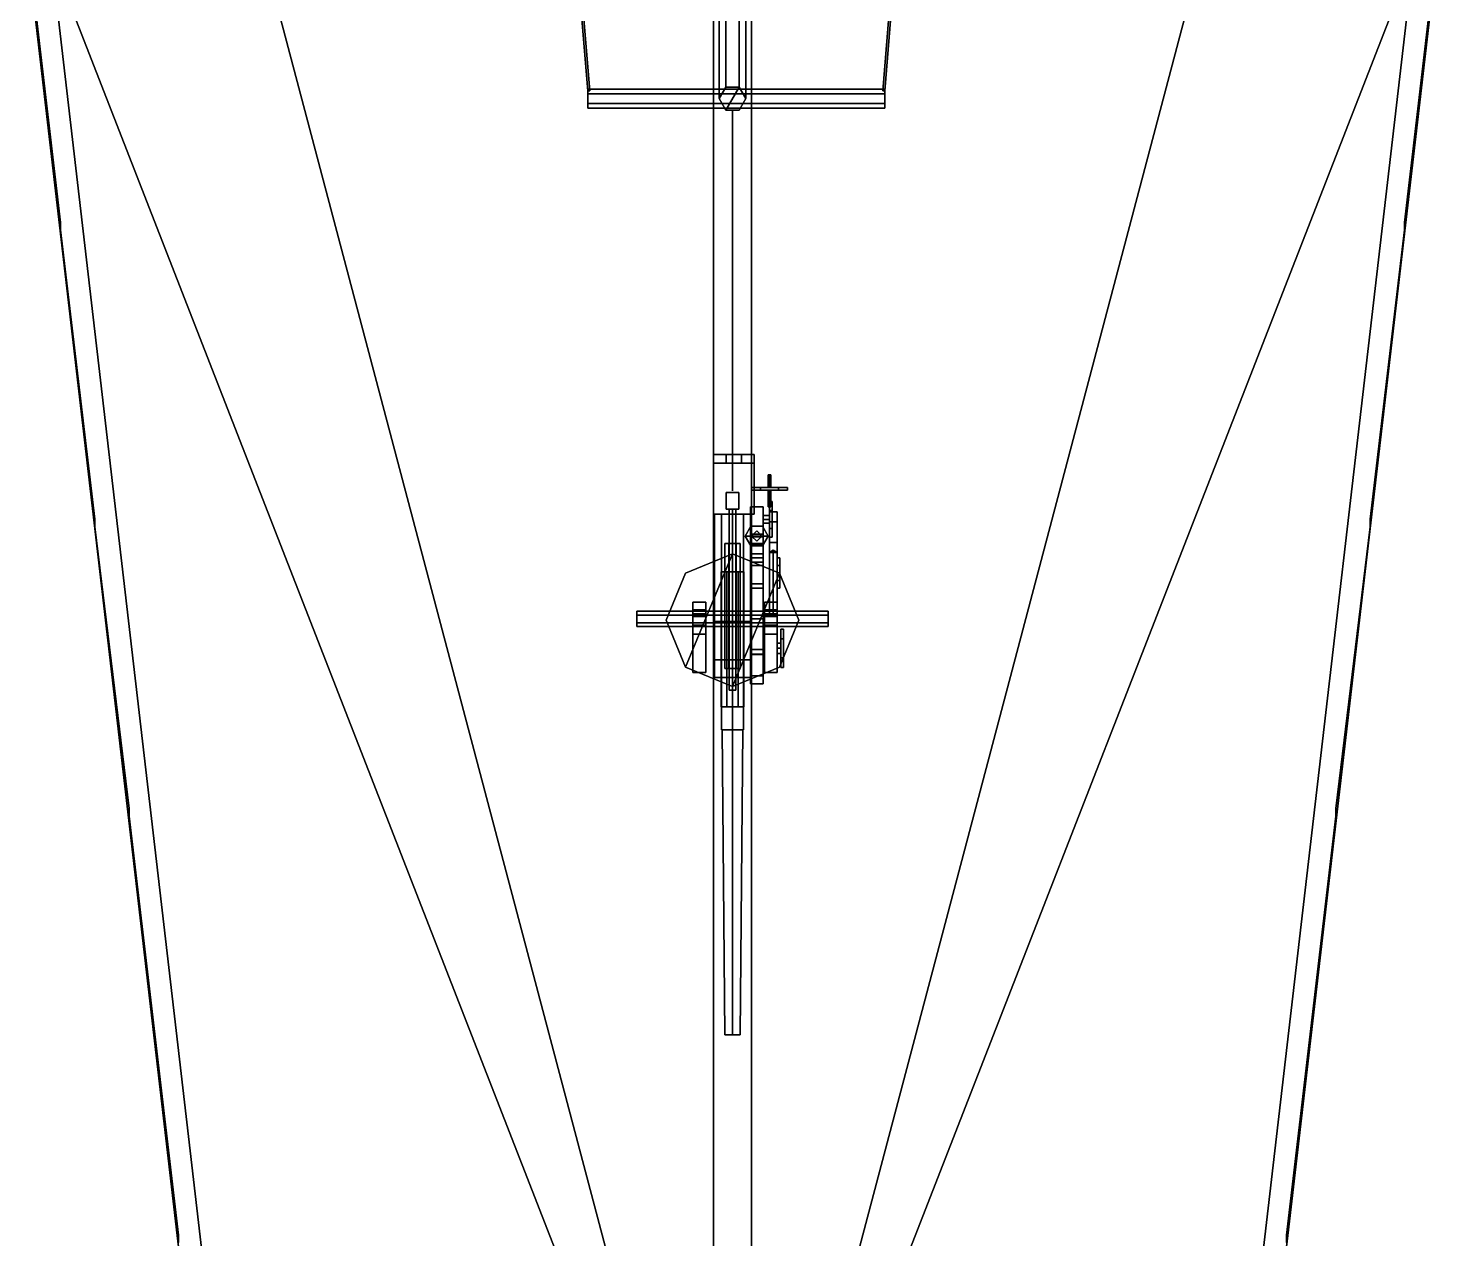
# Model space of a CAD drawing. Header units: millimetres. Extents: x -5 to 5, y -40 to 92.
# Drawn here: x -3.7 to 3.7, y -27.67 to -21.31 of the extents above; entities that cross this region are included whole.
import ezdxf

# ---------------------------------------------------------------- set-up
doc = ezdxf.new("R2010")
doc.units = ezdxf.units.MM
for name, color, linetype in [('flag', 1, 'Continuous'), ('gun', 1, 'Continuous'), ('railings', 6, 'Continuous'), ('sleeve', 5, 'Continuous'), ('turret', 2, 'Continuous')]:
    doc.layers.add(name, color=color, linetype=linetype)

msp = doc.modelspace()

# ---------------------------------------------------------------- linework, layer by layer
for points in [[(-0.76, -21.64, 9.59), (-0.75, -21.64, 9.6), (-1.99, -6.77, 13.7087), (-2, -6.77, 13.7)], [(-0.75, -21.64, 9.58), (-0.76, -21.64, 9.59), (-2, -6.77, 13.7), (-1.99, -6.77, 13.6913)], [(-0.75, -21.64, 9.6), (-0.75, -21.64, 9.58), (-1.99, -6.77, 13.6913), (-1.99, -6.77, 13.7087)], [(0.79, -21.64, 9.59), (0.8, -21.64, 9.6), (2, -6.77, 13.7087), (1.99, -6.77, 13.7)], [(0.8, -21.64, 9.58), (0.79, -21.64, 9.59), (1.99, -6.77, 13.7), (2, -6.77, 13.6913)], [(0.8, -21.64, 9.6), (0.8, -21.64, 9.58), (2, -6.77, 13.6913), (2, -6.77, 13.7087)], [(-3.7, -20.93, 4.28), (-2, -35.53, 4.28), (2, -35.53, 4.28), (3.7, -20.93, 4.28)], [(-3.58, -20.93), (-1.88, -35.53), (-2, -35.53, 4.28), (-3.7, -20.93, 4.28)], [(-3.58, -20.93), (-0.1, -29.86, -1.64), (-0.1, -35.45, -0.67), (-1.88, -35.53)], [(-3.58, -20.93), (-2.39, -21.2, -3.26), (-0.1, -29.86, -1.64), (-3.58, -20.93)], [(0.1, -35.45, -0.67), (0.1, -29.86, -1.64), (3.58, -20.93), (1.88, -35.53)], [(0.1, -29.86, -1.64), (2.39, -21.2, -3.26), (3.58, -20.93)], [(2, -35.53, 4.28), (1.88, -35.53), (3.58, -20.93), (3.7, -20.93, 4.28)], [(-0.035, -21.0594, 4.28), (-0.07, -21.12, 4.28), (-0.07, -21.68, 9.58), (-0.035, -21.6194, 9.58)], [(0.035, -21.0594, 4.28), (-0.035, -21.0594, 4.28), (-0.035, -21.6194, 9.58), (0.035, -21.6194, 9.58)], [(0.07, -21.12, 4.28), (0.035, -21.0594, 4.28), (0.035, -21.6194, 9.58), (0.07, -21.68, 9.58)], [(-0.07, -21.12, 4.28), (-0.035, -21.1806, 4.28), (-0.035, -21.6194, 8.4325), (-0.07, -21.68, 9.58)], [(0.035, -21.1806, 4.28), (0.07, -21.12, 4.28), (0.07, -21.68, 9.58), (0.035, -21.6194, 8.4325)], [(-0.1, -29.86, -1.64), (-2.39, -21.2, -3.26), (-0.1, -21.2, -3.26), (-0.1, -29.86, -1.64)], [(-0.1, -27.85, -3.32), (-0.1, -21.2, -3.26), (0.1, -21.2, -3.26), (0.1, -27.85, -3.32)], [(-0.1, -21.2, -3.26), (-0.1, -21.2, -3.26), (-0.1, -27.85, -3.32), (-0.1, -29.86, -1.64)], [(-0.035, -21.1806, 4.28), (0.035, -21.1806, 4.28), (0.035, -21.6194, 8.4325), (-0.035, -21.6194, 8.4325)], [(0.1, -29.86, -1.64), (0.1, -21.2, -3.26), (2.39, -21.2, -3.26), (0.1, -29.86, -1.64)], [(0.1, -27.85, -3.32), (0.1, -21.2, -3.26), (0.1, -21.2, -3.26), (0.1, -29.86, -1.64)], [(-0.76, -21.63, 9.59), (-0.76, -21.655, 9.6333), (0.8, -21.655, 9.6333), (0.8, -21.63, 9.59)], [(-0.76, -21.655, 9.5467), (-0.76, -21.63, 9.59), (0.8, -21.63, 9.59), (0.8, -21.655, 9.5467)], [(-0.76, -21.63, 9.59), (-0.76, -21.73, 9.59), (-0.76, -21.705, 9.6333), (-0.76, -21.655, 9.6333)], [(-0.76, -21.655, 9.5467), (-0.76, -21.705, 9.5467), (-0.76, -21.73, 9.59), (-0.76, -21.63, 9.59)], [(-0.76, -21.655, 9.6333), (-0.76, -21.705, 9.6333), (0.8, -21.705, 9.6333), (0.8, -21.655, 9.6333)], [(-0.76, -21.705, 9.5467), (-0.76, -21.655, 9.5467), (0.8, -21.655, 9.5467), (0.8, -21.705, 9.5467)], [(-0.035, -21.6194, 4.28), (-0.07, -21.68, 4.28), (-0.07, -21.68, 9.93), (-0.035, -21.6194, 9.93)], [(-0.035, -21.6194, 9.93), (-0.07, -21.68, 9.93), (-0.035, -21.7406, 9.93), (0.035, -21.6194, 9.93)], [(-0.07, -21.68, 4.28), (-0.035, -21.7406, 4.28), (-0.035, -21.7406, 9.93), (-0.07, -21.68, 9.93)], [(0.035, -21.6194, 4.28), (-0.035, -21.6194, 4.28), (-0.035, -21.6194, 9.93), (0.035, -21.6194, 9.93)], [(0.035, -21.6194, 9.93), (-0.035, -21.7406, 9.93), (0.035, -21.7406, 9.93), (0.07, -21.68, 9.93)], [(0.07, -21.68, 4.28), (0.035, -21.6194, 4.28), (0.035, -21.6194, 9.93), (0.07, -21.68, 9.93)], [(0.035, -21.7406, 4.28), (0.07, -21.68, 4.28), (0.07, -21.68, 9.93), (0.035, -21.7406, 9.93)], [(0.8, -21.655, 9.6333), (0.8, -21.705, 9.6333), (0.8, -21.73, 9.59), (0.8, -21.63, 9.59)], [(0.8, -21.63, 9.59), (0.8, -21.73, 9.59), (0.8, -21.705, 9.5467), (0.8, -21.655, 9.5467)], [(-0.76, -21.705, 9.6333), (-0.76, -21.73, 9.59), (0.8, -21.73, 9.59), (0.8, -21.705, 9.6333)], [(-0.76, -21.73, 9.59), (-0.76, -21.705, 9.5467), (0.8, -21.705, 9.5467), (0.8, -21.73, 9.59)], [(-0.035, -21.7406, 4.28), (0.035, -21.7406, 4.28), (0.035, -21.7406, 9.93), (-0.035, -21.7406, 9.93)]]:
    msp.add_3dface(points)
at = {"layer": 'flag'}
for points in [[(0, -22.74, 8.25), (0, -21.74, 8.37), (0, -21.74, 9.59), (0, -22.74, 9.52)], [(0, -22.74, 9.52), (0, -21.74, 9.59), (0, -21.74, 8.37), (0, -22.74, 8.25)], [(0, -23.74, 9.5), (0, -22.74, 9.52), (0, -22.74, 8.25), (0, -23.74, 8.29)], [(0, -23.74, 8.29), (0, -22.74, 8.25), (0, -22.74, 9.52), (0, -23.74, 9.5)]]:
    msp.add_3dface(points, dxfattribs=at)
at = {"layer": 'gun'}
for points in [[(-0.0335, -23.549, 5.5798), (-0.1005, -23.549, 5.5798), (-0.1005, -23.5959, 5.5999), (-0.0335, -23.5959, 5.5999)], [(-0.1005, -23.8639, 5.3855), (-0.1005, -23.549, 5.3855), (0.1139, -23.549, 5.3855), (0.1139, -23.8639, 5.3855)], [(-0.1005, -23.5959, 5.5999), (-0.1005, -23.549, 5.5798), (-0.1005, -23.549, 5.3855), (-0.1005, -23.5959, 5.3855)], [(-0.0335, -23.549, 5.3855), (-0.1005, -23.549, 5.3855), (-0.1005, -23.549, 5.5798), (-0.0335, -23.549, 5.5798)], [(0.1139, -23.5959, 5.5999), (-0.1005, -23.5959, 5.5999), (-0.1005, -23.8639, 5.5999), (0.1139, -23.8639, 5.5999)], [(-0.1005, -23.8639, 5.5999), (-0.1005, -23.5959, 5.5999), (-0.1005, -23.5959, 5.3855), (-0.1005, -23.8639, 5.3855)], [(0.0469, -23.549, 5.4123), (-0.0335, -23.549, 5.4123), (-0.0335, -23.5959, 5.4123), (0.0469, -23.5959, 5.4123)], [(0.0469, -23.549, 5.3855), (-0.0335, -23.549, 5.3855), (-0.0335, -23.549, 5.4123), (0.0469, -23.549, 5.4123)], [(-0.0335, -23.5959, 5.4123), (-0.0335, -23.549, 5.4123), (-0.0335, -23.549, 5.5798), (-0.0335, -23.5959, 5.5999)], [(0.0469, -23.5959, 5.4123), (-0.0335, -23.5959, 5.4123), (-0.0335, -23.5959, 5.5999), (0.0469, -23.5959, 5.5999)], [(0.1139, -23.549, 5.5798), (0.0469, -23.549, 5.5798), (0.0469, -23.5959, 5.5999), (0.1139, -23.5959, 5.5999)], [(0.0469, -23.5959, 5.5999), (0.0469, -23.549, 5.5798), (0.0469, -23.549, 5.4123), (0.0469, -23.5959, 5.4123)], [(0.1139, -23.549, 5.3855), (0.0469, -23.549, 5.3855), (0.0469, -23.549, 5.5798), (0.1139, -23.549, 5.5798)], [(0.1139, -23.5959, 5.3855), (0.1139, -23.549, 5.3855), (0.1139, -23.549, 5.5798), (0.1139, -23.5959, 5.5999)], [(0.1139, -23.8639, 5.3855), (0.1139, -23.5959, 5.3855), (0.1139, -23.5959, 5.5999), (0.1139, -23.8639, 5.5999)], [(-0.0335, -23.8371, 5.2984), (-0.0335, -23.75, 5.2984), (0.0335, -23.75, 5.2984), (0.0335, -23.8371, 5.2984)], [(-0.0335, -23.75, 5.3855), (-0.0335, -23.75, 5.2984), (-0.0335, -23.8371, 5.2984), (-0.0335, -23.8371, 5.3855)], [(0.0335, -23.75, 5.3855), (0.0335, -23.75, 5.2984), (-0.0335, -23.75, 5.2984), (-0.0335, -23.75, 5.3855)], [(0.0335, -23.8371, 5.2984), (0.0335, -23.75, 5.2984), (0.0335, -23.75, 5.3855), (0.0335, -23.8371, 5.3855)], [(0.1139, -23.8639, 5.5999), (-0.1005, -23.8639, 5.5999), (-0.1005, -23.8639, 5.3855), (0.1139, -23.8639, 5.3855)], [(-0.058, -24.9962, 5.5262), (0, -24.9962, 5.5597), (0, -23.8639, 5.5597), (-0.058, -23.8639, 5.5262)], [(-0.058, -24.9962, 5.4592), (-0.058, -24.9962, 5.5262), (-0.058, -23.8639, 5.5262), (-0.058, -23.8639, 5.4592)], [(0, -24.9962, 5.4257), (-0.058, -24.9962, 5.4592), (-0.058, -23.8639, 5.4592), (0, -23.8639, 5.4257)], [(-0.0335, -23.8371, 5.3855), (-0.0335, -23.8371, 5.2984), (0.0335, -23.8371, 5.2984), (0.0335, -23.8371, 5.3855)], [(0, -24.7885, 5.3219), (-0.0168, -24.7885, 5.3386), (-0.0168, -23.8371, 5.3386), (0, -23.8371, 5.3219)], [(-0.0168, -24.7885, 5.3386), (0, -24.7885, 5.3554), (0, -23.8371, 5.3554), (-0.0168, -23.8371, 5.3386)], [(0.0167, -24.7885, 5.3386), (0, -24.7885, 5.3219), (0, -23.8371, 5.3219), (0.0167, -23.8371, 5.3386)], [(0, -24.7885, 5.3554), (0.0167, -24.7885, 5.3386), (0.0167, -23.8371, 5.3386), (0, -23.8371, 5.3554)], [(0.058, -24.9962, 5.4592), (0, -24.9962, 5.4257), (0, -23.8639, 5.4257), (0.058, -23.8639, 5.4592)], [(0, -24.9962, 5.5597), (0.058, -24.9962, 5.5262), (0.058, -23.8639, 5.5262), (0, -23.8639, 5.5597)], [(0.058, -24.9962, 5.5262), (0.058, -24.9962, 5.4592), (0.058, -23.8639, 5.4592), (0.058, -23.8639, 5.5262)], [(-0.058, -24.9962, 5.5262), (0.058, -24.9962, 5.4592), (0.058, -24.9962, 5.5262), (0, -24.9962, 5.5597)], [(-0.058, -24.9962, 5.4592), (0, -24.9962, 5.4257), (0.058, -24.9962, 5.4592), (-0.058, -24.9962, 5.5262)], [(-0.0406, -26.5975, 5.5162), (0, -26.5975, 5.5396), (0, -24.9962, 5.5564), (-0.0551, -24.9962, 5.5245)], [(-0.0406, -26.5975, 5.4692), (-0.0406, -26.5975, 5.5162), (-0.0551, -24.9962, 5.5245), (-0.0551, -24.9962, 5.4609)], [(0, -26.5975, 5.4458), (-0.0406, -26.5975, 5.4692), (-0.0551, -24.9962, 5.4609), (0, -24.9962, 5.4291)], [(0, -26.5975, 5.5396), (0.0406, -26.5975, 5.5162), (0.0551, -24.9962, 5.5245), (0, -24.9962, 5.5564)], [(0.0406, -26.5975, 5.4693), (0, -26.5975, 5.4458), (0, -24.9962, 5.4291), (0.0551, -24.9962, 5.4609)], [(0.0406, -26.5975, 5.5162), (0.0406, -26.5975, 5.4693), (0.0551, -24.9962, 5.4609), (0.0551, -24.9962, 5.5245)], [(-0.0406, -26.5975, 5.4692), (0, -26.5975, 5.4458), (0.0406, -26.5975, 5.4693), (-0.0406, -26.5975, 5.5162)], [(-0.0406, -26.5975, 5.5162), (0.0406, -26.5975, 5.4693), (0.0406, -26.5975, 5.5162), (0, -26.5975, 5.5396)]]:
    msp.add_3dface(points, dxfattribs=at)
at = {"layer": 'railings'}
for points in [[(-3.69, -20.97, 5.01), (-3.69, -20.97, 5.05), (-3.53, -22.33, 5.05), (-3.53, -22.33, 5.01)], [(-3.53, -22.33, 5.01), (-3.53, -22.33, 5.05), (-3.69, -20.97, 5.05), (-3.69, -20.97, 5.01)], [(-3.53, -22.33, 4.62), (-3.53, -22.33, 4.66), (-3.69, -20.97, 4.66), (-3.69, -20.97, 4.62)], [(-3.69, -20.97, 4.62), (-3.69, -20.97, 4.66), (-3.53, -22.33, 4.66), (-3.53, -22.33, 4.62)], [(3.53, -22.33, 5.01), (3.53, -22.33, 5.05), (3.69, -20.97, 5.05), (3.69, -20.97, 5.01)], [(3.69, -20.97, 5.01), (3.69, -20.97, 5.05), (3.53, -22.33, 5.05), (3.53, -22.33, 5.01)], [(3.69, -20.97, 4.62), (3.69, -20.97, 4.66), (3.53, -22.33, 4.66), (3.53, -22.33, 4.62)], [(3.53, -22.33, 4.62), (3.53, -22.33, 4.66), (3.69, -20.97, 4.66), (3.69, -20.97, 4.62)], [(-3.53, -22.37, 4.28), (-3.53, -22.33, 4.28), (-3.53, -22.33, 5.05), (-3.53, -22.37, 5.05)], [(-3.53, -22.37, 5.05), (-3.53, -22.33, 5.05), (-3.53, -22.33, 4.28), (-3.53, -22.37, 4.28)], [(3.53, -22.37, 5.05), (3.53, -22.33, 5.05), (3.53, -22.33, 4.28), (3.53, -22.37, 4.28)], [(3.53, -22.37, 4.28), (3.53, -22.33, 4.28), (3.53, -22.33, 5.05), (3.53, -22.37, 5.05)], [(-3.35, -23.89, 5.01), (-3.35, -23.89, 5.05), (-3.53, -22.37, 5.05), (-3.53, -22.37, 5.01)], [(-3.53, -22.37, 5.01), (-3.53, -22.37, 5.05), (-3.35, -23.89, 5.05), (-3.35, -23.89, 5.01)], [(-3.53, -22.37, 4.62), (-3.53, -22.37, 4.66), (-3.35, -23.89, 4.66), (-3.35, -23.89, 4.62)], [(-3.35, -23.89, 4.62), (-3.35, -23.89, 4.66), (-3.53, -22.37, 4.66), (-3.53, -22.37, 4.62)], [(3.53, -22.37, 5.01), (3.53, -22.37, 5.05), (3.35, -23.89, 5.05), (3.35, -23.89, 5.01)], [(3.35, -23.89, 5.01), (3.35, -23.89, 5.05), (3.53, -22.37, 5.05), (3.53, -22.37, 5.01)], [(3.35, -23.89, 4.62), (3.35, -23.89, 4.66), (3.53, -22.37, 4.66), (3.53, -22.37, 4.62)], [(3.53, -22.37, 4.62), (3.53, -22.37, 4.66), (3.35, -23.89, 4.66), (3.35, -23.89, 4.62)], [(-3.35, -23.93, 5.05), (-3.35, -23.89, 5.05), (-3.35, -23.89, 4.28), (-3.35, -23.93, 4.28)], [(-3.35, -23.93, 4.28), (-3.35, -23.89, 4.28), (-3.35, -23.89, 5.05), (-3.35, -23.93, 5.05)], [(3.35, -23.93, 4.28), (3.35, -23.89, 4.28), (3.35, -23.89, 5.05), (3.35, -23.93, 5.05)], [(3.35, -23.93, 5.05), (3.35, -23.89, 5.05), (3.35, -23.89, 4.28), (3.35, -23.93, 4.28)], [(-3.35, -23.93, 5.01), (-3.35, -23.93, 5.05), (-3.17, -25.41, 5.05), (-3.17, -25.41, 5.01)], [(-3.17, -25.41, 5.01), (-3.17, -25.41, 5.05), (-3.35, -23.93, 5.05), (-3.35, -23.93, 5.01)], [(-3.17, -25.41, 4.62), (-3.17, -25.41, 4.66), (-3.35, -23.93, 4.66), (-3.35, -23.93, 4.62)], [(-3.35, -23.93, 4.62), (-3.35, -23.93, 4.66), (-3.17, -25.41, 4.66), (-3.17, -25.41, 4.62)], [(3.17, -25.41, 5.01), (3.17, -25.41, 5.05), (3.35, -23.93, 5.05), (3.35, -23.93, 5.01)], [(3.35, -23.93, 5.01), (3.35, -23.93, 5.05), (3.17, -25.41, 5.05), (3.17, -25.41, 5.01)], [(3.35, -23.93, 4.62), (3.35, -23.93, 4.66), (3.17, -25.41, 4.66), (3.17, -25.41, 4.62)], [(3.17, -25.41, 4.62), (3.17, -25.41, 4.66), (3.35, -23.93, 4.66), (3.35, -23.93, 4.62)], [(-3.17, -25.45, 4.28), (-3.17, -25.41, 4.28), (-3.17, -25.41, 5.05), (-3.17, -25.45, 5.05)], [(-3.17, -25.45, 5.05), (-3.17, -25.41, 5.05), (-3.17, -25.41, 4.28), (-3.17, -25.45, 4.28)], [(-3.17, -25.45, 5.01), (-3.17, -25.45, 5.05), (-2.91, -27.65, 5.05), (-2.91, -27.65, 5.01)], [(-2.91, -27.65, 5.01), (-2.91, -27.65, 5.05), (-3.17, -25.45, 5.05), (-3.17, -25.45, 5.01)], [(-2.91, -27.65, 4.62), (-2.91, -27.65, 4.66), (-3.17, -25.45, 4.66), (-3.17, -25.45, 4.62)], [(-3.17, -25.45, 4.62), (-3.17, -25.45, 4.66), (-2.91, -27.65, 4.66), (-2.91, -27.65, 4.62)], [(2.91, -27.65, 5.01), (2.91, -27.65, 5.05), (3.17, -25.45, 5.05), (3.17, -25.45, 5.01)], [(3.17, -25.45, 5.01), (3.17, -25.45, 5.05), (2.91, -27.65, 5.05), (2.91, -27.65, 5.01)], [(3.17, -25.45, 4.62), (3.17, -25.45, 4.66), (2.91, -27.65, 4.66), (2.91, -27.65, 4.62)], [(2.91, -27.65, 4.62), (2.91, -27.65, 4.66), (3.17, -25.45, 4.66), (3.17, -25.45, 4.62)], [(3.17, -25.45, 5.05), (3.17, -25.41, 5.05), (3.17, -25.41, 4.28), (3.17, -25.45, 4.28)], [(3.17, -25.45, 4.28), (3.17, -25.41, 4.28), (3.17, -25.41, 5.05), (3.17, -25.45, 5.05)], [(-2.91, -27.69, 5.05), (-2.91, -27.65, 5.05), (-2.91, -27.65, 4.28), (-2.91, -27.69, 4.28)], [(-2.91, -27.69, 4.28), (-2.91, -27.65, 4.28), (-2.91, -27.65, 5.05), (-2.91, -27.69, 5.05)], [(2.91, -27.69, 4.28), (2.91, -27.65, 4.28), (2.91, -27.65, 5.05), (2.91, -27.69, 5.05)], [(2.91, -27.69, 5.05), (2.91, -27.65, 5.05), (2.91, -27.65, 4.28), (2.91, -27.69, 4.28)]]:
    msp.add_3dface(points, dxfattribs=at)
at = {"layer": 'sleeve'}
for points in [[(0.1943, -23.6562, 5.7004), (0.201, -23.6562, 5.6937), (0.1943, -23.6562, 5.687), (0.1876, -23.6562, 5.6937)], [(0.1943, -23.7232, 5.687), (0.1876, -23.7232, 5.6937), (0.1876, -23.6562, 5.6937), (0.1943, -23.6562, 5.687)], [(0.1876, -23.7232, 5.6937), (0.1943, -23.7232, 5.7004), (0.1943, -23.6562, 5.7004), (0.1876, -23.6562, 5.6937)], [(0.201, -23.7232, 5.6937), (0.1943, -23.7232, 5.687), (0.1943, -23.6562, 5.687), (0.201, -23.6562, 5.6937)], [(0.1943, -23.7232, 5.7004), (0.201, -23.7232, 5.6937), (0.201, -23.6562, 5.6937), (0.1943, -23.6562, 5.7004)], [(0.1005, -23.7232, 5.6267), (0.2881, -23.7232, 5.6267), (0.2412, -23.7232, 5.5455), (0.1474, -23.7232, 5.5455)], [(0.1474, -23.7232, 5.7079), (0.2412, -23.7232, 5.7079), (0.2881, -23.7232, 5.6267), (0.1005, -23.7232, 5.6267)], [(0.1474, -23.7366, 5.5455), (0.1005, -23.7366, 5.6267), (0.1005, -23.7232, 5.6267), (0.1474, -23.7232, 5.5455)], [(0.1005, -23.7366, 5.6267), (0.1474, -23.7366, 5.7079), (0.1474, -23.7232, 5.7079), (0.1005, -23.7232, 5.6267)], [(0.1474, -23.7366, 5.5455), (0.2412, -23.7366, 5.5455), (0.2881, -23.7366, 5.6267), (0.1005, -23.7366, 5.6267)], [(0.1005, -23.7366, 5.6267), (0.2881, -23.7366, 5.6267), (0.2412, -23.7366, 5.7079), (0.1474, -23.7366, 5.7079)], [(0.2412, -23.7366, 5.5455), (0.1474, -23.7366, 5.5455), (0.1474, -23.7232, 5.5455), (0.2412, -23.7232, 5.5455)], [(0.1474, -23.7366, 5.7079), (0.2412, -23.7366, 5.7079), (0.2412, -23.7232, 5.7079), (0.1474, -23.7232, 5.7079)], [(0.1943, -23.8237, 5.62), (0.1876, -23.8237, 5.6267), (0.1876, -23.7366, 5.6267), (0.1943, -23.7366, 5.62)], [(0.1876, -23.8237, 5.6267), (0.1943, -23.8237, 5.6334), (0.1943, -23.7366, 5.6334), (0.1876, -23.7366, 5.6267)], [(0.201, -23.8237, 5.6267), (0.1943, -23.8237, 5.62), (0.1943, -23.7366, 5.62), (0.201, -23.7366, 5.6267)], [(0.1943, -23.8237, 5.6334), (0.201, -23.8237, 5.6267), (0.201, -23.7366, 5.6267), (0.1943, -23.7366, 5.6334)], [(0.2881, -23.7366, 5.6267), (0.2412, -23.7366, 5.5455), (0.2412, -23.7232, 5.5455), (0.2881, -23.7232, 5.6267)], [(0.2412, -23.7366, 5.7079), (0.2881, -23.7366, 5.6267), (0.2881, -23.7232, 5.6267), (0.2412, -23.7232, 5.7079)], [(0.1608, -24.0917, 5.6602), (0.1608, -23.8237, 5.6602), (0.0938, -23.8237, 5.6602), (0.0938, -24.0917, 5.6602)], [(0.1608, -23.8237, 5.6602), (0.1608, -23.8237, 5.5195), (0.0938, -23.8237, 5.5195), (0.0938, -23.8237, 5.6602)], [(0.0938, -24.0917, 5.5195), (0.0938, -23.8237, 5.5195), (0.1608, -23.8237, 5.5195), (0.1608, -24.0917, 5.5195)], [(0.0938, -23.8237, 5.6602), (0.0938, -23.8237, 5.5195), (0.0938, -24.0917, 5.5195), (0.0938, -24.0917, 5.6602)], [(0.1608, -24.0917, 5.5195), (0.1608, -23.8237, 5.5195), (0.1608, -23.8237, 5.6602), (0.1608, -24.0917, 5.6602)], [(0.1943, -23.8438, 5.5053), (0.1943, -23.9376, 5.5053), (0.1943, -23.9845, 5.5865), (0.1943, -23.7969, 5.5865)], [(0.1943, -23.7969, 5.5865), (0.1943, -23.9845, 5.5865), (0.1943, -23.9376, 5.6677), (0.1943, -23.8438, 5.6677)], [(0.1943, -23.8438, 5.5053), (0.1943, -23.7969, 5.5865), (0.2077, -23.7969, 5.5865), (0.2077, -23.8438, 5.5053)], [(0.1943, -23.7969, 5.5865), (0.1943, -23.8438, 5.6677), (0.2077, -23.8438, 5.6677), (0.2077, -23.7969, 5.5865)], [(0.2077, -23.7969, 5.5865), (0.2077, -23.9845, 5.5865), (0.2077, -23.9376, 5.5053), (0.2077, -23.8438, 5.5053)], [(0.2077, -23.8438, 5.6677), (0.2077, -23.9376, 5.6677), (0.2077, -23.9845, 5.5865), (0.2077, -23.7969, 5.5865)], [(-0.0938, -23.8639, 5.5865), (-0.0938, -23.8639, 5.3654), (-0.0938, -24.7215, 5.3654), (-0.0938, -24.7215, 5.5865)], [(-0.0938, -24.7215, 5.3654), (-0.0938, -23.8639, 5.3654), (0.0938, -23.8639, 5.3654), (0.0938, -24.7215, 5.3654)], [(0.0938, -24.4267, 5.5865), (0.0938, -23.8639, 5.5865), (-0.0938, -23.8639, 5.5865), (-0.0938, -24.4267, 5.5865)], [(0.0938, -23.8639, 5.5865), (0.0938, -23.8639, 5.3654), (-0.0938, -23.8639, 5.3654), (-0.0938, -23.8639, 5.5865)], [(0.0938, -24.7215, 5.3654), (0.0938, -23.8639, 5.3654), (0.0938, -23.8639, 5.5865), (0.0938, -24.7215, 5.5865)], [(0.1608, -23.8907, 5.5664), (0.1608, -23.8706, 5.5865), (0.1943, -23.8706, 5.5865), (0.1943, -23.8907, 5.5664)], [(0.1608, -23.8706, 5.5865), (0.1608, -23.8907, 5.6066), (0.1943, -23.8907, 5.6066), (0.1943, -23.8706, 5.5865)], [(0.1608, -23.9108, 5.5865), (0.1608, -23.8907, 5.5664), (0.1943, -23.8907, 5.5664), (0.1943, -23.9108, 5.5865)], [(0.1608, -23.8907, 5.6066), (0.1608, -23.9108, 5.5865), (0.1943, -23.9108, 5.5865), (0.1943, -23.8907, 5.6066)], [(0.1943, -23.9376, 5.5053), (0.1943, -23.8438, 5.5053), (0.2077, -23.8438, 5.5053), (0.2077, -23.9376, 5.5053)], [(0.1943, -23.8438, 5.6677), (0.1943, -23.9376, 5.6677), (0.2077, -23.9376, 5.6677), (0.2077, -23.8438, 5.6677)], [(0.1574, -23.9256, 5.8277), (0.0971, -23.9256, 5.8277), (0.067, -23.9778, 5.8277), (0.1876, -23.9778, 5.8277)], [(0.1876, -23.9778, 5.7205), (0.067, -23.9778, 5.7205), (0.0971, -23.9256, 5.7205), (0.1574, -23.9256, 5.7205)], [(0.0971, -23.9256, 5.7205), (0.067, -23.9778, 5.7205), (0.067, -23.9778, 5.8277), (0.0971, -23.9256, 5.8277)], [(0.1574, -23.9256, 5.7205), (0.0971, -23.9256, 5.7205), (0.0971, -23.9256, 5.8277), (0.1574, -23.9256, 5.8277)], [(0.1273, -23.951, 5.6602), (0.1005, -23.9778, 5.6602), (0.1005, -23.9778, 5.7205), (0.1273, -23.951, 5.7205)], [(0.1541, -23.9778, 5.6602), (0.1273, -23.951, 5.6602), (0.1273, -23.951, 5.7205), (0.1541, -23.9778, 5.7205)], [(0.1876, -23.9778, 5.7205), (0.1574, -23.9256, 5.7205), (0.1574, -23.9256, 5.8277), (0.1876, -23.9778, 5.8277)], [(0.1943, -23.9845, 5.5865), (0.1943, -23.9376, 5.5053), (0.2077, -23.9376, 5.5053), (0.2077, -23.9845, 5.5865)], [(0.1943, -23.9376, 5.6677), (0.1943, -23.9845, 5.5865), (0.2077, -23.9845, 5.5865), (0.2077, -23.9376, 5.6677)], [(-0.0201, -24.6746, 5.8063), (-0.0402, -24.6746, 5.8411), (-0.0402, -24.018, 5.8411), (-0.0201, -24.018, 5.8063)], [(-0.0402, -24.6746, 5.8411), (-0.0201, -24.6746, 5.8759), (-0.0201, -24.018, 5.8759), (-0.0402, -24.018, 5.8411)], [(-0.0402, -24.018, 5.8411), (0.0402, -24.018, 5.8411), (0.0201, -24.018, 5.8063), (-0.0201, -24.018, 5.8063)], [(-0.0201, -24.018, 5.8759), (0.0201, -24.018, 5.8759), (0.0402, -24.018, 5.8411), (-0.0402, -24.018, 5.8411)], [(0.0201, -24.6746, 5.8063), (-0.0201, -24.6746, 5.8063), (-0.0201, -24.018, 5.8063), (0.0201, -24.018, 5.8063)], [(-0.0201, -24.6746, 5.8759), (0.0201, -24.6746, 5.8759), (0.0201, -24.018, 5.8759), (-0.0201, -24.018, 5.8759)], [(0.0402, -24.6746, 5.8411), (0.0201, -24.6746, 5.8063), (0.0201, -24.018, 5.8063), (0.0402, -24.018, 5.8411)], [(0.0201, -24.6746, 5.8759), (0.0402, -24.6746, 5.8411), (0.0402, -24.018, 5.8411), (0.0201, -24.018, 5.8759)], [(0.1876, -23.9778, 5.8277), (0.067, -23.9778, 5.8277), (0.0971, -24.03, 5.8277), (0.1574, -24.03, 5.8277)], [(0.1574, -24.03, 5.7205), (0.0971, -24.03, 5.7205), (0.067, -23.9778, 5.7205), (0.1876, -23.9778, 5.7205)], [(0.067, -23.9778, 5.7205), (0.0971, -24.03, 5.7205), (0.0971, -24.03, 5.8277), (0.067, -23.9778, 5.8277)], [(0.0938, -24.1319, 5.7138), (0.0938, -24.018, 5.7272), (0.1608, -24.018, 5.7272), (0.1608, -24.1319, 5.7138)], [(0.1608, -24.1319, 5.7607), (0.1608, -24.018, 5.8009), (0.0938, -24.018, 5.8009), (0.0938, -24.1319, 5.7607)], [(0.0938, -24.018, 5.8009), (0.0938, -24.018, 5.7272), (0.0938, -24.1319, 5.7138), (0.0938, -24.1319, 5.7607)], [(0.0971, -24.03, 5.7205), (0.1574, -24.03, 5.7205), (0.1574, -24.03, 5.8277), (0.0971, -24.03, 5.8277)], [(0.1005, -23.9778, 5.6602), (0.1273, -24.0046, 5.6602), (0.1273, -24.0046, 5.7205), (0.1005, -23.9778, 5.7205)], [(0.1273, -24.0046, 5.6602), (0.1541, -23.9778, 5.6602), (0.1541, -23.9778, 5.7205), (0.1273, -24.0046, 5.7205)], [(0.1574, -24.03, 5.7205), (0.1876, -23.9778, 5.7205), (0.1876, -23.9778, 5.8277), (0.1574, -24.03, 5.8277)], [(0.1608, -24.1319, 5.7138), (0.1608, -24.018, 5.7272), (0.1608, -24.018, 5.8009), (0.1608, -24.1319, 5.7607)], [(0.0938, -24.0917, 5.6602), (0.0938, -24.0917, 5.5195), (0.1608, -24.0917, 5.5195), (0.1608, -24.0917, 5.6602)], [(-0.0302, -24.8756, 5.2864), (-0.0603, -24.8756, 5.3386), (-0.0603, -24.1654, 5.3386), (-0.0302, -24.1654, 5.2864)], [(-0.0603, -24.8756, 5.3386), (-0.0302, -24.8756, 5.3908), (-0.0302, -24.1654, 5.3908), (-0.0603, -24.1654, 5.3386)], [(0.0603, -24.1654, 5.3386), (-0.0603, -24.1654, 5.3386), (-0.0302, -24.1654, 5.3908), (0.0301, -24.1654, 5.3908)], [(0.0301, -24.1654, 5.2864), (-0.0302, -24.1654, 5.2864), (-0.0603, -24.1654, 5.3386), (0.0603, -24.1654, 5.3386)], [(0.0301, -24.8756, 5.2864), (-0.0302, -24.8756, 5.2864), (-0.0302, -24.1654, 5.2864), (0.0301, -24.1654, 5.2864)], [(-0.0302, -24.8756, 5.3908), (0.0301, -24.8756, 5.3908), (0.0301, -24.1654, 5.3908), (-0.0302, -24.1654, 5.3908)], [(0.0603, -24.8756, 5.3386), (0.0301, -24.8756, 5.2864), (0.0301, -24.1654, 5.2864), (0.0603, -24.1654, 5.3386)], [(0.0301, -24.8756, 5.3908), (0.0603, -24.8756, 5.3386), (0.0603, -24.1654, 5.3386), (0.0301, -24.1654, 5.3908)], [(0.1608, -24.6009, 5.7004), (0.1608, -24.1319, 5.7607), (0.0938, -24.1319, 5.7607), (0.0938, -24.6009, 5.7004)], [(0.0938, -24.1319, 5.7607), (0.0938, -24.1319, 5.7138), (0.0938, -24.4535, 5.6602), (0.0938, -24.6009, 5.7004)], [(0.0938, -24.4535, 5.6602), (0.0938, -24.1319, 5.7138), (0.1608, -24.1319, 5.7138), (0.1608, -24.4535, 5.6602)], [(0.1608, -24.4535, 5.6602), (0.1608, -24.1319, 5.7138), (0.1608, -24.1319, 5.7607), (0.1608, -24.6009, 5.7004)], [(-0.5025, -24.3932, 5.4646), (-0.5025, -24.4334, 5.4646), (-0.5025, -24.4535, 5.4994), (-0.5025, -24.3731, 5.4994)], [(-0.5025, -24.3731, 5.4994), (-0.5025, -24.4535, 5.4994), (-0.5025, -24.4334, 5.5342), (-0.5025, -24.3932, 5.5342)], [(-0.5025, -24.3932, 5.4646), (-0.5025, -24.3731, 5.4994), (0.5025, -24.3731, 5.4994), (0.5025, -24.3932, 5.4646)], [(-0.5025, -24.3731, 5.4994), (-0.5025, -24.3932, 5.5342), (0.5025, -24.3932, 5.5342), (0.5025, -24.3731, 5.4994)], [(-0.5025, -24.4334, 5.4646), (-0.5025, -24.3932, 5.4646), (0.5025, -24.3932, 5.4646), (0.5025, -24.4334, 5.4646)], [(-0.5025, -24.3932, 5.5342), (-0.5025, -24.4334, 5.5342), (0.5025, -24.4334, 5.5342), (0.5025, -24.3932, 5.5342)], [(0.5025, -24.3731, 5.4994), (0.5025, -24.4535, 5.4994), (0.5025, -24.4334, 5.4646), (0.5025, -24.3932, 5.4646)], [(0.5025, -24.3932, 5.5342), (0.5025, -24.4334, 5.5342), (0.5025, -24.4535, 5.4994), (0.5025, -24.3731, 5.4994)], [(-0.5025, -24.4535, 5.4994), (-0.5025, -24.4334, 5.4646), (0.5025, -24.4334, 5.4646), (0.5025, -24.4535, 5.4994)], [(-0.5025, -24.4334, 5.5342), (-0.5025, -24.4535, 5.4994), (0.5025, -24.4535, 5.4994), (0.5025, -24.4334, 5.5342)], [(0.0938, -24.6277, 5.8478), (0.0938, -24.4267, 5.8478), (-0.0938, -24.4267, 5.8478), (-0.0938, -24.6277, 5.8478)], [(-0.0938, -24.4267, 5.8478), (-0.0938, -24.4267, 5.5865), (-0.0938, -24.6277, 5.5865), (-0.0938, -24.6277, 5.8478)], [(0.0938, -24.4267, 5.8478), (0.0938, -24.4267, 5.5865), (-0.0938, -24.4267, 5.5865), (-0.0938, -24.4267, 5.8478)], [(0.0938, -24.6277, 5.5865), (0.0938, -24.4267, 5.5865), (0.0938, -24.4267, 5.8478), (0.0938, -24.6277, 5.8478)], [(0.0938, -24.6009, 5.352), (0.0938, -24.4535, 5.352), (0.1608, -24.4535, 5.352), (0.1608, -24.6009, 5.352)], [(0.0938, -24.4535, 5.6602), (0.0938, -24.4535, 5.352), (0.0938, -24.6009, 5.352), (0.0938, -24.6009, 5.7004)], [(0.1608, -24.4535, 5.6602), (0.1608, -24.4535, 5.352), (0.0938, -24.4535, 5.352), (0.0938, -24.4535, 5.6602)], [(0.1608, -24.6009, 5.352), (0.1608, -24.4535, 5.352), (0.1608, -24.4535, 5.6602), (0.1608, -24.6009, 5.7004)], [(-0.0938, -24.6277, 5.8478), (-0.0938, -24.6277, 5.5865), (-0.0938, -24.7215, 5.5865), (-0.0938, -24.7215, 5.6937)], [(0.0938, -24.7215, 5.6937), (0.0938, -24.6277, 5.8478), (-0.0938, -24.6277, 5.8478), (-0.0938, -24.7215, 5.6937)], [(0.0938, -24.6009, 5.7004), (0.0938, -24.6009, 5.352), (0.1608, -24.6009, 5.352), (0.1608, -24.6009, 5.7004)], [(0.0938, -24.7215, 5.5865), (0.0938, -24.6277, 5.5865), (0.0938, -24.6277, 5.8478), (0.0938, -24.7215, 5.6937)], [(-0.0201, -24.6746, 5.8063), (0.0201, -24.6746, 5.8063), (0.0402, -24.6746, 5.8411), (-0.0402, -24.6746, 5.8411)], [(-0.0402, -24.6746, 5.8411), (0.0402, -24.6746, 5.8411), (0.0201, -24.6746, 5.8759), (-0.0201, -24.6746, 5.8759)], [(-0.0938, -24.7215, 5.6937), (-0.0938, -24.7215, 5.5865), (0.0938, -24.7215, 5.5865), (0.0938, -24.7215, 5.6937)], [(-0.0938, -24.7215, 5.5865), (-0.0938, -24.7215, 5.3654), (0.0938, -24.7215, 5.3654), (0.0938, -24.7215, 5.5865)], [(-0.0302, -24.8756, 5.2864), (0.0301, -24.8756, 5.2864), (0.0603, -24.8756, 5.3386), (-0.0603, -24.8756, 5.3386)], [(-0.0603, -24.8756, 5.3386), (0.0603, -24.8756, 5.3386), (0.0301, -24.8756, 5.3908), (-0.0302, -24.8756, 5.3908)]]:
    msp.add_3dface(points, dxfattribs=at)
at = {"layer": 'turret'}
for points in [[(0.1943, -23.9041, 4.884), (0.1943, -24.0113, 4.884), (0.1943, -24.0649, 4.9768), (0.1943, -23.8505, 4.9768)], [(0.1943, -23.9041, 4.884), (0.1943, -23.8505, 4.9768), (0.2345, -23.8505, 4.9768), (0.2345, -23.9041, 4.884)], [(0.1943, -23.8505, 4.9768), (0.1943, -24.0649, 4.9768), (0.1943, -24.0113, 5.0696), (0.1943, -23.9041, 5.0696)], [(0.1943, -23.8505, 4.9768), (0.1943, -23.9041, 5.0696), (0.2345, -23.9041, 5.0696), (0.2345, -23.8505, 4.9768)], [(0.2345, -23.8505, 4.9768), (0.2345, -24.0649, 4.9768), (0.2345, -24.0113, 4.884), (0.2345, -23.9041, 4.884)], [(0.2345, -23.9041, 5.0696), (0.2345, -24.0113, 5.0696), (0.2345, -24.0649, 4.9768), (0.2345, -23.8505, 4.9768)], [(0.0938, -24.0233, 5.3379), (0.0938, -23.9845, 5.5195), (0.0938, -23.9242, 5.5195), (0.0938, -23.9676, 5.3148)], [(0.0938, -23.9676, 5.3148), (0.0938, -23.9242, 5.5195), (0.1608, -23.9242, 5.5195), (0.1608, -23.9676, 5.3148)], [(0.0938, -24.1148, 5.2009), (0.0938, -24.0233, 5.3379), (0.0938, -23.9676, 5.3148), (0.0938, -24.0722, 5.1583)], [(0.0938, -24.0722, 5.1583), (0.0938, -23.9676, 5.3148), (0.1608, -23.9676, 5.3148), (0.1608, -24.0722, 5.1583)], [(0.1608, -23.9676, 5.3148), (0.1608, -23.9242, 5.5195), (0.1608, -23.9845, 5.5195), (0.1608, -24.0233, 5.3379)], [(0.1608, -24.0722, 5.1583), (0.1608, -23.9676, 5.3148), (0.1608, -24.0233, 5.3379), (0.1608, -24.1148, 5.2009)], [(0.1943, -23.9041, 5.0696), (0.1943, -24.0113, 5.0696), (0.2345, -24.0113, 5.0696), (0.2345, -23.9041, 5.0696)], [(0.1943, -24.0113, 4.884), (0.1943, -23.9041, 4.884), (0.2345, -23.9041, 4.884), (0.2345, -24.0113, 4.884)], [(0.1608, -23.9845, 5.5195), (0.0938, -23.9845, 5.5195), (0.0938, -24.0233, 5.3379), (0.1608, -24.0233, 5.3379)], [(0.1608, -24.0233, 5.3379), (0.0938, -24.0233, 5.3379), (0.0938, -24.1148, 5.2009), (0.1608, -24.1148, 5.2009)], [(0.1943, -24.0649, 4.9768), (0.1943, -24.0113, 4.884), (0.2345, -24.0113, 4.884), (0.2345, -24.0649, 4.9768)], [(0.1943, -24.0113, 5.0696), (0.1943, -24.0649, 4.9768), (0.2345, -24.0649, 4.9768), (0.2345, -24.0113, 5.0696)], [(-0.2464, -24.6664, 4.4408), (0, -24.0716, 4.4408), (-0.2464, -24.1736, 4.4408), (-0.3484, -24.42, 4.4408)], [(0, -24.7684, 4.4408), (0.2464, -24.1736, 4.4408), (0, -24.0716, 4.4408), (-0.2464, -24.6664, 4.4408)], [(0, -24.0716, 4.28), (-0.2464, -24.1736, 4.28), (-0.2464, -24.1736, 4.4408), (0, -24.0716, 4.4408)], [(0.2464, -24.1736, 4.28), (0, -24.0716, 4.28), (0, -24.0716, 4.4408), (0.2464, -24.1736, 4.4408)], [(0.0938, -24.2518, 5.1094), (0.0938, -24.1148, 5.2009), (0.0938, -24.0722, 5.1583), (0.0938, -24.2287, 5.0537)], [(0.0938, -24.2287, 5.0537), (0.0938, -24.0722, 5.1583), (0.1608, -24.0722, 5.1583), (0.1608, -24.2287, 5.0537)], [(0.1608, -24.1148, 5.2009), (0.0938, -24.1148, 5.2009), (0.0938, -24.2518, 5.1094), (0.1608, -24.2518, 5.1094)], [(0.1608, -24.2287, 5.0537), (0.1608, -24.0722, 5.1583), (0.1608, -24.1148, 5.2009), (0.1608, -24.2518, 5.1094)], [(0.1943, -24.3999, 4.9768), (0.2144, -24.3999, 4.9969), (0.2144, -24.0515, 4.9969), (0.1943, -24.0649, 4.9768)], [(0.2144, -24.3999, 4.9567), (0.1943, -24.3999, 4.9768), (0.1943, -24.0649, 4.9768), (0.2144, -24.0515, 4.9567)], [(0.2144, -24.3999, 4.9969), (0.2345, -24.3999, 4.9768), (0.2345, -24.0649, 4.9768), (0.2144, -24.0515, 4.9969)], [(0.2345, -24.3999, 4.9768), (0.2144, -24.3999, 4.9567), (0.2144, -24.0515, 4.9567), (0.2345, -24.0649, 4.9768)], [(0.2345, -24.1319, 4.9139), (0.2345, -24.2123, 4.9139), (0.2345, -24.2525, 4.9835), (0.2345, -24.0917, 4.9835)], [(0.2345, -24.1319, 4.9139), (0.2345, -24.0917, 4.9835), (0.2479, -24.0917, 4.9835), (0.2479, -24.1319, 4.9139)], [(0.2345, -24.0917, 4.9835), (0.2345, -24.2525, 4.9835), (0.2345, -24.2123, 5.0531), (0.2345, -24.1319, 5.0531)], [(0.2345, -24.0917, 4.9835), (0.2345, -24.1319, 5.0531), (0.2479, -24.1319, 5.0531), (0.2479, -24.0917, 4.9835)], [(0.2479, -24.0917, 4.9835), (0.2479, -24.2525, 4.9835), (0.2479, -24.2123, 4.9139), (0.2479, -24.1319, 4.9139)], [(0.2479, -24.1319, 5.0531), (0.2479, -24.2123, 5.0531), (0.2479, -24.2525, 4.9835), (0.2479, -24.0917, 4.9835)], [(-0.2464, -24.1736, 4.28), (-0.3484, -24.42, 4.28), (-0.3484, -24.42, 4.4408), (-0.2464, -24.1736, 4.4408)], [(0.2464, -24.6664, 4.4408), (0.3484, -24.42, 4.4408), (0.2464, -24.1736, 4.4408), (0, -24.7684, 4.4408)], [(0.2345, -24.1319, 5.0531), (0.2345, -24.2123, 5.0531), (0.2479, -24.2123, 5.0531), (0.2479, -24.1319, 5.0531)], [(0.2345, -24.2123, 4.9139), (0.2345, -24.1319, 4.9139), (0.2479, -24.1319, 4.9139), (0.2479, -24.2123, 4.9139)], [(0.3484, -24.42, 4.28), (0.2464, -24.1736, 4.28), (0.2464, -24.1736, 4.4408), (0.3484, -24.42, 4.4408)], [(0.0938, -24.4133, 5.0773), (0.0938, -24.2518, 5.1094), (0.0938, -24.2287, 5.0537), (0.0938, -24.4133, 5.017)], [(0.0938, -24.4133, 5.017), (0.0938, -24.2287, 5.0537), (0.1608, -24.2287, 5.0537), (0.1608, -24.4133, 5.017)], [(0.1608, -24.2518, 5.1094), (0.0938, -24.2518, 5.1094), (0.0938, -24.4133, 5.0773), (0.1608, -24.4133, 5.0773)], [(0.1608, -24.4133, 5.017), (0.1608, -24.2287, 5.0537), (0.1608, -24.2518, 5.1094), (0.1608, -24.4133, 5.0773)], [(0.2345, -24.2525, 4.9835), (0.2345, -24.2123, 4.9139), (0.2479, -24.2123, 4.9139), (0.2479, -24.2525, 4.9835)], [(0.2345, -24.2123, 5.0531), (0.2345, -24.2525, 4.9835), (0.2479, -24.2525, 4.9835), (0.2479, -24.2123, 5.0531)], [(-0.2077, -24.3262, 5.4793), (-0.2077, -24.3865, 5.2448), (-0.2077, -24.6947, 5.2448), (-0.2077, -24.4937, 5.4793)], [(-0.1407, -24.3262, 5.4793), (-0.1407, -24.3865, 5.2448), (-0.2077, -24.3865, 5.2448), (-0.2077, -24.3262, 5.4793)], [(-0.2077, -24.3664, 4.7021), (-0.2077, -24.3262, 4.4408), (-0.2077, -24.6947, 4.4408), (-0.2077, -24.3999, 4.9165)], [(-0.1407, -24.3664, 4.7021), (-0.1407, -24.3262, 4.4408), (-0.2077, -24.3262, 4.4408), (-0.2077, -24.3664, 4.7021)], [(-0.1407, -24.3664, 5.5463), (-0.1407, -24.3262, 5.4793), (-0.2077, -24.3262, 5.4793), (-0.2077, -24.3664, 5.5463)], [(-0.2077, -24.3664, 5.5463), (-0.2077, -24.3262, 5.4793), (-0.2077, -24.4937, 5.4793), (-0.2077, -24.4468, 5.5463)], [(-0.1407, -24.6947, 5.2448), (-0.1407, -24.3865, 5.2448), (-0.1407, -24.3262, 5.4793), (-0.1407, -24.4937, 5.4793)], [(-0.1407, -24.6947, 4.4408), (-0.1407, -24.3262, 4.4408), (-0.1407, -24.3664, 4.7021), (-0.1407, -24.3999, 4.9165)], [(-0.1407, -24.4937, 5.4793), (-0.1407, -24.3262, 5.4793), (-0.1407, -24.3664, 5.5463), (-0.1407, -24.4468, 5.5463)], [(0.1675, -24.3262, 5.4793), (0.1675, -24.3865, 5.2448), (0.1675, -24.6947, 5.2448), (0.1675, -24.4937, 5.4793)], [(0.2345, -24.3262, 5.4793), (0.2345, -24.3865, 5.2448), (0.1675, -24.3865, 5.2448), (0.1675, -24.3262, 5.4793)], [(0.1675, -24.3664, 4.7021), (0.1675, -24.3262, 4.4408), (0.1675, -24.6947, 4.4408), (0.1675, -24.3999, 4.9165)], [(0.2345, -24.3664, 4.7021), (0.2345, -24.3262, 4.4408), (0.1675, -24.3262, 4.4408), (0.1675, -24.3664, 4.7021)], [(0.2345, -24.3664, 5.5463), (0.2345, -24.3262, 5.4793), (0.1675, -24.3262, 5.4793), (0.1675, -24.3664, 5.5463)], [(0.1675, -24.3664, 5.5463), (0.1675, -24.3262, 5.4793), (0.1675, -24.4937, 5.4793), (0.1675, -24.4468, 5.5463)], [(0.2345, -24.6947, 5.2448), (0.2345, -24.3865, 5.2448), (0.2345, -24.3262, 5.4793), (0.2345, -24.4937, 5.4793)], [(0.2345, -24.6947, 4.4408), (0.2345, -24.3262, 4.4408), (0.2345, -24.3664, 4.7021), (0.2345, -24.3999, 4.9165)], [(0.2345, -24.4937, 5.4793), (0.2345, -24.3262, 5.4793), (0.2345, -24.3664, 5.5463), (0.2345, -24.4468, 5.5463)], [(-0.1407, -24.3999, 4.9165), (-0.1407, -24.3664, 4.7021), (-0.2077, -24.3664, 4.7021), (-0.2077, -24.3999, 4.9165)], [(-0.1407, -24.4468, 5.5463), (-0.1407, -24.3664, 5.5463), (-0.2077, -24.3664, 5.5463), (-0.2077, -24.4468, 5.5463)], [(-0.2077, -24.3865, 5.2448), (-0.2077, -24.3999, 5.0103), (-0.2077, -24.6947, 5.0103), (-0.2077, -24.6947, 5.2448)], [(-0.1407, -24.3865, 5.2448), (-0.1407, -24.3999, 5.0103), (-0.2077, -24.3999, 5.0103), (-0.2077, -24.3865, 5.2448)], [(-0.1407, -24.3999, 5.0103), (-0.1407, -24.3999, 4.9165), (-0.2077, -24.3999, 4.9165), (-0.2077, -24.3999, 5.0103)], [(-0.2077, -24.3999, 5.0103), (-0.2077, -24.3999, 4.9165), (-0.2077, -24.6947, 4.4408), (-0.2077, -24.6947, 5.0103)], [(-0.1407, -24.6947, 5.0103), (-0.1407, -24.3999, 5.0103), (-0.1407, -24.3865, 5.2448), (-0.1407, -24.6947, 5.2448)], [(-0.1407, -24.6947, 4.4408), (-0.1407, -24.3999, 4.9165), (-0.1407, -24.3999, 5.0103), (-0.1407, -24.6947, 5.0103)], [(0.1608, -24.4133, 5.0773), (0.0938, -24.4133, 5.0773), (0.0938, -24.5748, 5.1094), (0.1608, -24.5748, 5.1094)], [(0.0938, -24.5748, 5.1094), (0.0938, -24.4133, 5.0773), (0.0938, -24.4133, 5.017), (0.0938, -24.5979, 5.0537)], [(0.0938, -24.5979, 5.0537), (0.0938, -24.4133, 5.017), (0.1608, -24.4133, 5.017), (0.1608, -24.5979, 5.0537)], [(0.1608, -24.5979, 5.0537), (0.1608, -24.4133, 5.017), (0.1608, -24.4133, 5.0773), (0.1608, -24.5748, 5.1094)], [(0.2345, -24.3999, 4.9165), (0.2345, -24.3664, 4.7021), (0.1675, -24.3664, 4.7021), (0.1675, -24.3999, 4.9165)], [(0.2345, -24.4468, 5.5463), (0.2345, -24.3664, 5.5463), (0.1675, -24.3664, 5.5463), (0.1675, -24.4468, 5.5463)], [(0.1675, -24.3865, 5.2448), (0.1675, -24.3999, 5.0103), (0.1675, -24.6947, 5.0103), (0.1675, -24.6947, 5.2448)], [(0.2345, -24.3865, 5.2448), (0.2345, -24.3999, 5.0103), (0.1675, -24.3999, 5.0103), (0.1675, -24.3865, 5.2448)], [(0.2345, -24.3999, 5.0103), (0.2345, -24.3999, 4.9165), (0.1675, -24.3999, 4.9165), (0.1675, -24.3999, 5.0103)], [(0.1675, -24.3999, 5.0103), (0.1675, -24.3999, 4.9165), (0.1675, -24.6947, 4.4408), (0.1675, -24.6947, 5.0103)], [(0.2345, -24.6947, 5.0103), (0.2345, -24.3999, 5.0103), (0.2345, -24.3865, 5.2448), (0.2345, -24.6947, 5.2448)], [(0.2345, -24.6947, 4.4408), (0.2345, -24.3999, 4.9165), (0.2345, -24.3999, 5.0103), (0.2345, -24.6947, 5.0103)], [(-0.3484, -24.42, 4.28), (-0.2464, -24.6664, 4.28), (-0.2464, -24.6664, 4.4408), (-0.3484, -24.42, 4.4408)], [(-0.2077, -24.4468, 5.5463), (-0.2077, -24.4937, 5.4793), (-0.1407, -24.4937, 5.4793), (-0.1407, -24.4468, 5.5463)], [(-0.2077, -24.4937, 5.4793), (-0.2077, -24.6947, 5.2448), (-0.1407, -24.6947, 5.2448), (-0.1407, -24.4937, 5.4793)], [(0.1675, -24.4468, 5.5463), (0.1675, -24.4937, 5.4793), (0.2345, -24.4937, 5.4793), (0.2345, -24.4468, 5.5463)], [(0.1675, -24.4937, 5.4793), (0.1675, -24.6947, 5.2448), (0.2345, -24.6947, 5.2448), (0.2345, -24.4937, 5.4793)], [(0.2464, -24.6664, 4.28), (0.3484, -24.42, 4.28), (0.3484, -24.42, 4.4408), (0.2464, -24.6664, 4.4408)], [(0.2546, -24.6177, 5.2983), (0.2546, -24.5172, 5.2983), (0.2546, -24.4669, 5.2113), (0.2546, -24.6679, 5.2113)], [(0.2546, -24.4669, 5.2113), (0.2546, -24.5172, 5.2983), (0.268, -24.5172, 5.2983), (0.268, -24.4669, 5.2113)], [(0.2546, -24.6679, 5.2113), (0.2546, -24.4669, 5.2113), (0.2546, -24.5172, 5.1243), (0.2546, -24.6177, 5.1243)], [(0.2546, -24.5172, 5.1243), (0.2546, -24.4669, 5.2113), (0.268, -24.4669, 5.2113), (0.268, -24.5172, 5.1243)], [(0.268, -24.5172, 5.2983), (0.268, -24.6177, 5.2983), (0.268, -24.6679, 5.2113), (0.268, -24.4669, 5.2113)], [(0.268, -24.4669, 5.2113), (0.268, -24.6679, 5.2113), (0.268, -24.6177, 5.1243), (0.268, -24.5172, 5.1243)], [(0.2345, -24.5674, 5.1845), (0.2345, -24.5406, 5.2113), (0.2546, -24.5406, 5.2113), (0.2546, -24.5674, 5.1845)], [(0.2345, -24.5406, 5.2113), (0.2345, -24.5674, 5.2381), (0.2546, -24.5674, 5.2381), (0.2546, -24.5406, 5.2113)], [(0.2345, -24.5942, 5.2113), (0.2345, -24.5674, 5.1845), (0.2546, -24.5674, 5.1845), (0.2546, -24.5942, 5.2113)], [(0.2345, -24.5674, 5.2381), (0.2345, -24.5942, 5.2113), (0.2546, -24.5942, 5.2113), (0.2546, -24.5674, 5.2381)], [(0.2546, -24.6177, 5.1243), (0.2546, -24.5172, 5.1243), (0.268, -24.5172, 5.1243), (0.268, -24.6177, 5.1243)], [(0.2546, -24.5172, 5.2983), (0.2546, -24.6177, 5.2983), (0.268, -24.6177, 5.2983), (0.268, -24.5172, 5.2983)], [(0.1608, -24.5748, 5.1094), (0.0938, -24.5748, 5.1094), (0.0938, -24.7118, 5.2009), (0.1608, -24.7118, 5.2009)], [(0.0938, -24.7118, 5.2009), (0.0938, -24.5748, 5.1094), (0.0938, -24.5979, 5.0537), (0.0938, -24.7544, 5.1583)], [(0.0938, -24.7544, 5.1583), (0.0938, -24.5979, 5.0537), (0.1608, -24.5979, 5.0537), (0.1608, -24.7544, 5.1583)], [(0.1608, -24.7544, 5.1583), (0.1608, -24.5979, 5.0537), (0.1608, -24.5748, 5.1094), (0.1608, -24.7118, 5.2009)], [(0.2546, -24.6177, 5.2983), (0.2546, -24.6679, 5.2113), (0.268, -24.6679, 5.2113), (0.268, -24.6177, 5.2983)], [(0.2546, -24.6679, 5.2113), (0.2546, -24.6177, 5.1243), (0.268, -24.6177, 5.1243), (0.268, -24.6679, 5.2113)], [(-0.2464, -24.6664, 4.28), (0, -24.7684, 4.28), (0, -24.7684, 4.4408), (-0.2464, -24.6664, 4.4408)], [(-0.2077, -24.6947, 5.0103), (-0.2077, -24.6947, 4.4408), (-0.1407, -24.6947, 4.4408), (-0.1407, -24.6947, 5.0103)], [(-0.2077, -24.6947, 5.2448), (-0.2077, -24.6947, 5.0103), (-0.1407, -24.6947, 5.0103), (-0.1407, -24.6947, 5.2448)], [(0, -24.7684, 4.28), (0.2464, -24.6664, 4.28), (0.2464, -24.6664, 4.4408), (0, -24.7684, 4.4408)], [(0.1608, -24.7118, 5.2009), (0.0938, -24.7118, 5.2009), (0.0938, -24.7544, 5.1583), (0.1608, -24.7544, 5.1583)], [(0.1675, -24.6947, 5.0103), (0.1675, -24.6947, 4.4408), (0.2345, -24.6947, 4.4408), (0.2345, -24.6947, 5.0103)], [(0.1675, -24.6947, 5.2448), (0.1675, -24.6947, 5.0103), (0.2345, -24.6947, 5.0103), (0.2345, -24.6947, 5.2448)]]:
    msp.add_3dface(points, dxfattribs=at)

doc.saveas('drawing.dxf')
